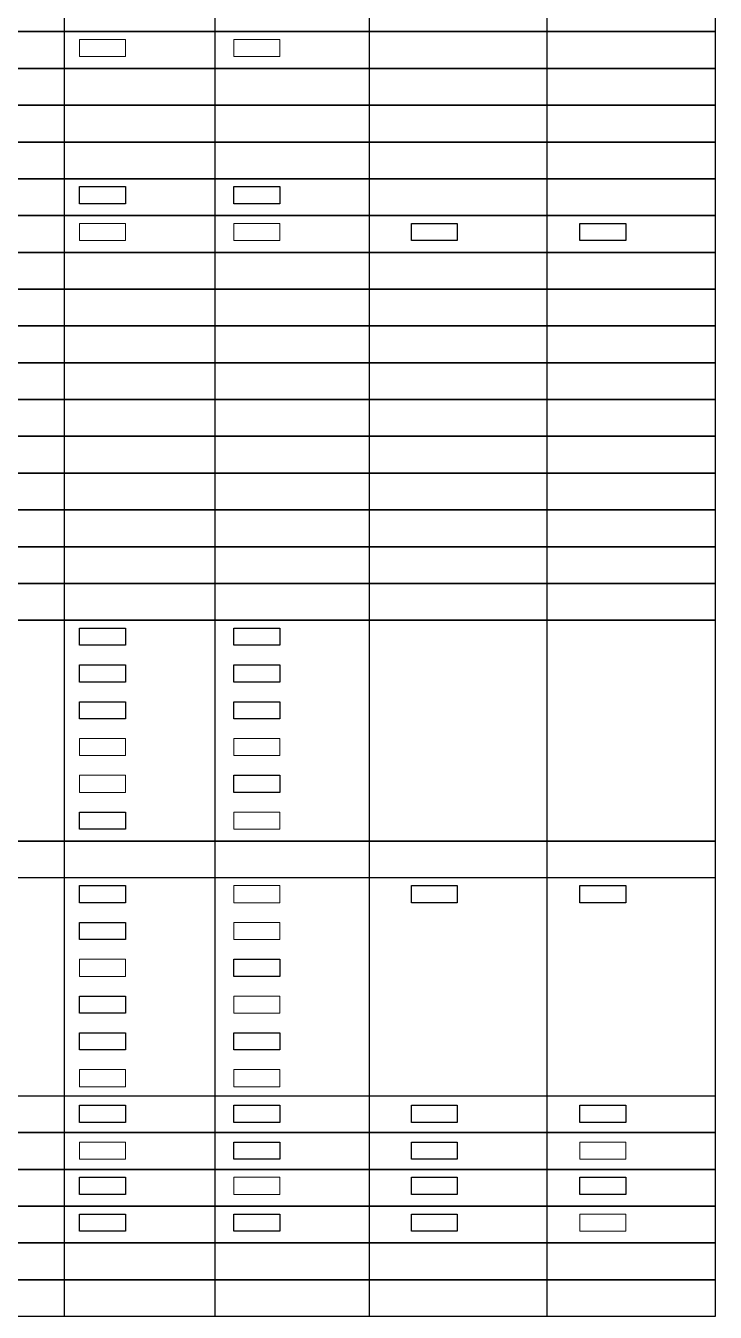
# Model space of a CAD drawing. Header units: feet. Extents: x 46032 to 46387, y 203603 to 203882.
# Drawn here: x 46177.2 to 46225.6, y 203701.3 to 203791.7 of the extents above; entities that cross this region are included whole.
import ezdxf

# ---------------------------------------------------------------- set-up
doc = ezdxf.new("R2010")
doc.units = ezdxf.units.FT
doc.header["$MEASUREMENT"] = 0
for name, color, linetype, true_color, plot in [('BLK_1_FLR_-1_CARPET_AREA', 25, 'Continuous', 0x995f4c, False), ('BLK_1_FLR_-1_LIFT_1', 25, 'Continuous', 0x995f4c, False), ('BLK_1_FLR_3_CARPET_AREA', 25, 'Continuous', 0x995f4c, False), ('BLK_1_FLR_4_COURTYARD_INNER', 25, 'Continuous', 0x995f4c, False), ('BLK_1_FLR_4_CRPT_AREA_DEDUCT', 25, 'Continuous', 0x995f4c, False)]:
    doc.layers.add(name, color=color, linetype=linetype, true_color=true_color, plot=plot)
for name, color, linetype, plot in [('BLK_1_FLR_-1_COURTYARD_INNER', 4, 'Continuous', False), ('BLK_1_FLR_-1_CRPT_AREA_DEDUCT', 4, 'Continuous', False), ('BLK_1_FLR_-1_ROOM_1_LIGHT_VENTILATION_1', 7, 'Continuous', False), ('BLK_1_FLR_-1_VENTILATION_SHAFT', 7, 'Continuous', False), ('BLK_1_FLR_-2_CARPET_AREA', 4, 'Continuous', False), ('BLK_1_FLR_-2_LIFT_1', 4, 'Continuous', False), ('BLK_1_FLR_-2_ROOM_1_LIGHT_VENTILATION_1', 70, 'Continuous', False), ('BLK_1_FLR_-2_VENTILATION_SHAFT', 4, 'Continuous', False), ('BLK_1_FLR_3_COURTYARD_INNER', 7, 'Continuous', False), ('BLK_1_FLR_3_KITCHEN', 7, 'Continuous', False), ('BLK_1_FLR_3_REGULAR_ROOM_2', 4, 'Continuous', False), ('BLK_1_FLR_3_REGULAR_ROOM_3', 7, 'Continuous', False), ('BLK_1_FLR_3_REGULAR_ROOM_6', 4, 'Continuous', False), ('BLK_1_FLR_3_ROOM_1_LIGHT_VENTILATION_1', 4, 'Continuous', False), ('BLK_1_FLR_3_ROOM_2_LIGHT_VENTILATION_2', 1, 'Continuous', False), ('BLK_1_FLR_3_ROOM_4_LIGHT_VENTILATION_4', 1, 'Continuous', False), ('BLK_1_FLR_3_ROOM_5_LIGHT_VENTILATION_5', 1, 'Continuous', False), ('BLK_1_FLR_3_VENTILATION_SHAFT', 4, 'Continuous', False), ('BLK_1_FLR_4_CARPET_AREA', 4, 'Continuous', False), ('BLK_1_FLR_4_KITCHEN', 7, 'Continuous', False), ('BLK_1_FLR_4_REGULAR_ROOM_1', 7, 'Continuous', False), ('BLK_1_FLR_4_REGULAR_ROOM_2', 7, 'Continuous', False), ('BLK_1_FLR_4_REGULAR_ROOM_3', 4, 'Continuous', False), ('BLK_1_FLR_4_REGULAR_ROOM_5', 4, 'Continuous', False), ('BLK_1_FLR_4_ROOM_3_LIGHT_VENTILATION_3', 7, 'Continuous', False), ('BLK_1_FLR_4_ROOM_5_LIGHT_VENTILATION_5', 7, 'Continuous', False)]:
    doc.layers.add(name, color=color, linetype=linetype, plot=plot)
for name, color, linetype, lineweight in [('BLK_1_FLR_-2_COURTYARD_INNER', 7, 'Continuous', 0), ('BLK_1_FLR_-2_CRPT_AREA_DEDUCT', 7, 'Continuous', 0), ('BLK_1_FLR_3_CHAJJA', 7, 'Continuous', 0), ('BLK_1_FLR_3_CRPT_AREA_DEDUCT', 7, 'Continuous', 0), ('BLK_1_FLR_3_LIFT_1', 7, 'Continuous', 0), ('BLK_1_FLR_3_REGULAR_ROOM', 7, 'Continuous', 0), ('BLK_1_FLR_3_REGULAR_ROOM_5', 7, 'Continuous', 0), ('BLK_1_FLR_3_ROOM_3_LIGHT_VENTILATION_3', 7, 'Continuous', 0), ('BLK_1_FLR_3_ROOM_6_LIGHT_VENTILATION_6', 7, 'Continuous', 0), ('BLK_1_FLR_4_CHAJJA', 7, 'Continuous', 0), ('BLK_1_FLR_4_LIFT_1', 7, 'Continuous', 0), ('BLK_1_FLR_4_REGULAR_ROOM_4', 7, 'Continuous', 0), ('BLK_1_FLR_4_REGULAR_ROOM_6', 7, 'Continuous', 0), ('BLK_1_FLR_4_ROOM_1_LIGHT_VENTILATION_1', 7, 'Continuous', 0), ('BLK_1_FLR_4_ROOM_2_LIGHT_VENTILATION_2', 7, 'Continuous', 0), ('BLK_1_FLR_4_ROOM_4_LIGHT_VENTILATION_4', 7, 'Continuous', 0), ('BLK_1_FLR_4_ROOM_6_LIGHT_VENTILATION_6', 7, 'Continuous', 0), ('BLK_1_FLR_4_VENTILATION_SHAFT', 7, 'Continuous', 0)]:
    doc.layers.add(name, color=color, linetype=linetype, lineweight=lineweight)
doc.layers.add('BLK_1_FLR_3_REGULAR_ROOM_1', color=7, linetype='Continuous')

msp = doc.modelspace()

# ---------------------------------------------------------------- linework, layer by layer
for p, q in [((46179.912, 203793.823), (46179.912, 203791.24)), ((46190.485, 203793.823), (46190.485, 203791.24)), ((46201.309, 203793.823), (46201.309, 203791.24)), ((46213.77, 203793.823), (46213.77, 203791.24)), ((46179.912, 203791.24), (46179.912, 203788.657)), ((46190.485, 203791.24), (46190.485, 203788.657)), ((46201.309, 203791.24), (46201.309, 203788.657)), ((46213.77, 203791.24), (46213.77, 203788.657)), ((46179.912, 203788.657), (46179.912, 203786.075)), ((46190.485, 203788.657), (46190.485, 203786.075)), ((46201.309, 203788.657), (46201.309, 203786.075)), ((46213.77, 203788.657), (46213.77, 203786.075)), ((46179.912, 203786.075), (46179.912, 203783.492)), ((46190.485, 203786.075), (46190.485, 203783.492)), ((46201.309, 203786.075), (46201.309, 203783.492)), ((46213.77, 203786.075), (46213.77, 203783.492)), ((46179.912, 203783.492), (46179.912, 203780.91)), ((46190.485, 203783.492), (46190.485, 203780.91)), ((46201.309, 203783.492), (46201.309, 203780.91)), ((46213.77, 203783.492), (46213.77, 203780.91)), ((46179.912, 203780.91), (46179.912, 203778.327)), ((46190.485, 203780.91), (46190.485, 203778.327)), ((46201.309, 203780.91), (46201.309, 203778.327)), ((46213.77, 203780.91), (46213.77, 203778.327)), ((46179.912, 203778.327), (46179.912, 203775.744)), ((46190.485, 203778.327), (46190.485, 203775.744)), ((46201.309, 203778.327), (46201.309, 203775.744)), ((46213.77, 203778.327), (46213.77, 203775.744)), ((46179.912, 203775.744), (46179.912, 203773.162)), ((46190.485, 203775.744), (46190.485, 203773.162)), ((46201.309, 203775.744), (46201.309, 203773.162)), ((46213.77, 203775.744), (46213.77, 203773.162)), ((46179.912, 203773.162), (46179.912, 203770.579)), ((46190.485, 203773.162), (46190.485, 203770.579)), ((46201.309, 203773.162), (46201.309, 203770.579)), ((46213.77, 203773.162), (46213.77, 203770.579)), ((46179.912, 203770.579), (46179.912, 203767.997)), ((46190.485, 203770.579), (46190.485, 203767.997)), ((46201.309, 203770.579), (46201.309, 203767.997)), ((46213.77, 203770.579), (46213.77, 203767.997)), ((46179.912, 203767.997), (46179.912, 203765.414)), ((46190.485, 203767.997), (46190.485, 203765.414)), ((46201.309, 203767.997), (46201.309, 203765.414)), ((46213.77, 203767.997), (46213.77, 203765.414)), ((46179.912, 203765.414), (46179.912, 203762.832)), ((46190.485, 203765.414), (46190.485, 203762.832)), ((46201.309, 203765.414), (46201.309, 203762.832)), ((46213.77, 203765.414), (46213.77, 203762.832)), ((46179.912, 203762.832), (46179.912, 203760.249)), ((46190.485, 203762.832), (46190.485, 203760.249)), ((46201.309, 203762.832), (46201.309, 203760.249)), ((46213.77, 203762.832), (46213.77, 203760.249)), ((46179.912, 203760.249), (46179.912, 203757.666)), ((46190.485, 203760.249), (46190.485, 203757.666)), ((46201.309, 203760.249), (46201.309, 203757.666)), ((46213.77, 203760.249), (46213.77, 203757.666)), ((46179.912, 203757.666), (46179.912, 203755.084)), ((46190.485, 203757.666), (46190.485, 203755.084)), ((46201.309, 203757.666), (46201.309, 203755.084)), ((46213.77, 203757.666), (46213.77, 203755.084)), ((46179.912, 203755.084), (46179.912, 203752.501)), ((46190.485, 203755.084), (46190.485, 203752.501)), ((46201.309, 203755.084), (46201.309, 203752.501)), ((46213.77, 203755.084), (46213.77, 203752.501)), ((46179.912, 203752.501), (46179.912, 203749.919)), ((46190.485, 203752.501), (46190.485, 203749.919)), ((46201.309, 203752.501), (46201.309, 203749.919)), ((46213.77, 203752.501), (46213.77, 203749.919)), ((46179.912, 203749.919), (46179.912, 203747.336)), ((46190.485, 203749.919), (46190.485, 203747.336)), ((46201.309, 203749.919), (46201.309, 203747.336)), ((46213.77, 203749.919), (46213.77, 203747.336)), ((46179.912, 203747.336), (46179.912, 203744.754)), ((46190.485, 203747.336), (46190.485, 203744.754)), ((46201.309, 203747.336), (46201.309, 203744.754)), ((46213.77, 203747.336), (46213.77, 203744.754)), ((46225.597, 203747.336), (46225.597, 203731.841)), ((46179.912, 203744.754), (46179.912, 203731.841)), ((46190.485, 203744.754), (46190.485, 203731.841)), ((46201.309, 203744.754), (46201.309, 203731.841)), ((46213.77, 203744.754), (46213.77, 203731.841)), ((46179.912, 203731.841), (46179.912, 203729.258)), ((46179.912, 203731.841), (46179.912, 203716.535)), ((46190.485, 203731.841), (46190.485, 203729.258)), ((46190.485, 203731.841), (46190.485, 203716.535)), ((46201.309, 203731.841), (46201.309, 203729.258)), ((46201.309, 203731.841), (46201.309, 203716.535)), ((46213.77, 203731.841), (46213.77, 203729.258)), ((46213.77, 203731.841), (46213.77, 203716.535)), ((46225.597, 203731.841), (46225.597, 203716.535)), ((46179.912, 203729.258), (46179.912, 203726.676)), ((46190.485, 203729.258), (46190.485, 203726.676)), ((46201.309, 203729.258), (46201.309, 203726.676)), ((46213.77, 203729.258), (46213.77, 203726.676)), ((46179.912, 203716.535), (46179.912, 203711.37)), ((46190.485, 203716.535), (46190.485, 203711.37)), ((46201.309, 203716.535), (46201.309, 203711.37)), ((46213.77, 203716.535), (46213.77, 203711.37)), ((46179.912, 203711.37), (46179.912, 203708.788)), ((46179.912, 203711.37), (46179.912, 203708.788)), ((46190.485, 203711.37), (46190.485, 203708.788)), ((46190.485, 203711.37), (46190.485, 203708.788)), ((46201.309, 203711.37), (46201.309, 203708.788)), ((46201.309, 203711.37), (46201.309, 203708.788)), ((46213.77, 203711.37), (46213.77, 203708.788)), ((46213.77, 203711.37), (46213.77, 203708.788)), ((46179.912, 203708.788), (46179.912, 203706.205)), ((46190.485, 203708.788), (46190.485, 203706.205)), ((46201.309, 203708.788), (46201.309, 203706.205)), ((46213.77, 203708.788), (46213.77, 203706.205)), ((46179.912, 203706.205), (46179.912, 203703.623)), ((46190.485, 203706.205), (46190.485, 203703.623)), ((46201.309, 203706.205), (46201.309, 203703.623)), ((46213.77, 203706.205), (46213.77, 203703.623)), ((46179.912, 203703.623), (46179.912, 203701.04)), ((46190.485, 203703.623), (46190.485, 203701.04)), ((46201.309, 203703.623), (46201.309, 203701.04)), ((46213.77, 203703.623), (46213.77, 203701.04))]:
    msp.add_line(p, q)
for points in [[(46032.006, 203793.823), (46225.597, 203793.823), (46225.597, 203791.24), (46032.006, 203791.24), (46032.006, 203793.823)], [(46032.006, 203791.24), (46225.597, 203791.24), (46225.597, 203788.657), (46032.006, 203788.657), (46032.006, 203791.24)], [(46032.006, 203788.657), (46225.597, 203788.657), (46225.597, 203786.075), (46032.006, 203786.075), (46032.006, 203788.657)], [(46032.006, 203786.075), (46225.597, 203786.075), (46225.597, 203783.492), (46032.006, 203783.492), (46032.006, 203786.075)], [(46032.006, 203783.492), (46225.597, 203783.492), (46225.597, 203780.91), (46032.006, 203780.91), (46032.006, 203783.492)], [(46032.006, 203780.91), (46225.597, 203780.91), (46225.597, 203778.327), (46032.006, 203778.327), (46032.006, 203780.91)], [(46032.006, 203778.327), (46225.597, 203778.327), (46225.597, 203775.744), (46032.006, 203775.744), (46032.006, 203778.327)], [(46032.006, 203775.744), (46225.597, 203775.744), (46225.597, 203773.162), (46032.006, 203773.162), (46032.006, 203775.744)], [(46032.006, 203773.162), (46225.597, 203773.162), (46225.597, 203770.579), (46032.006, 203770.579), (46032.006, 203773.162)], [(46032.006, 203752.501), (46225.597, 203752.501), (46225.597, 203749.919), (46032.006, 203749.919), (46032.006, 203752.501)], [(46032.006, 203734.423), (46225.597, 203734.423), (46225.597, 203731.841), (46032.006, 203731.841), (46032.006, 203734.423)], [(46032.006, 203716.535), (46225.597, 203716.535), (46225.597, 203713.953), (46032.006, 203713.953), (46032.006, 203716.535)]]:
    msp.add_lwpolyline(points, close=True)
for points in [[(46032.878, 203767.997), (46032.006, 203767.997), (46032.006, 203770.579), (46225.597, 203770.579), (46225.597, 203767.997), (46082.878, 203767.997)], [(46082.878, 203767.997), (46225.597, 203767.997), (46225.597, 203765.414), (46082.878, 203765.414)], [(46082.878, 203765.414), (46225.597, 203765.414), (46225.597, 203762.832), (46082.878, 203762.832)], [(46082.878, 203762.832), (46225.597, 203762.832), (46225.597, 203760.249), (46032.006, 203760.249), (46032.006, 203762.832), (46032.878, 203762.832)], [(46032.878, 203757.666), (46032.006, 203757.666), (46032.006, 203760.249), (46225.597, 203760.249), (46225.597, 203757.666), (46082.878, 203757.666)], [(46082.878, 203757.666), (46225.597, 203757.666), (46225.597, 203755.084), (46082.878, 203755.084)], [(46082.878, 203755.084), (46225.597, 203755.084), (46225.597, 203752.501), (46032.006, 203752.501), (46032.006, 203755.084), (46032.878, 203755.084)], [(46032.878, 203747.336), (46032.006, 203747.336), (46032.006, 203749.919), (46225.597, 203749.919), (46225.597, 203747.336)], [(46225.597, 203737.006), (46225.597, 203734.423), (46032.006, 203734.423), (46032.006, 203737.006), (46032.878, 203737.006)], [(46032.006, 203711.37), (46032.006, 203713.953), (46225.597, 203713.953), (46225.597, 203711.37), (46083.562, 203711.37)], [(46032.006, 203711.37), (46225.597, 203711.37), (46225.597, 203708.788), (46032.006, 203708.788), (46032.006, 203711.37), (46032.006, 203711.37)], [(46032.006, 203706.205), (46032.006, 203708.788), (46225.597, 203708.788), (46225.597, 203706.205), (46128.861, 203706.205)], [(46128.861, 203706.205), (46225.597, 203706.205), (46225.597, 203703.623), (46032.006, 203703.623), (46032.006, 203706.205), (46032.006, 203706.205)], [(46032.006, 203701.04), (46032.006, 203703.623), (46225.597, 203703.623), (46225.597, 203701.04), (46083.562, 203701.04)]]:
    msp.add_lwpolyline(points)
at = {"layer": 'BLK_1_FLR_-1_CARPET_AREA', "color": 25}
msp.add_lwpolyline([(46204.275, 203715.873), (46207.496, 203715.873), (46207.496, 203714.672), (46204.275, 203714.672)], close=True, dxfattribs=at)
at = {"layer": 'BLK_1_FLR_-1_COURTYARD_INNER', "color": 7}
msp.add_lwpolyline([(46204.275, 203708.236), (46207.496, 203708.236), (46207.496, 203707.035), (46204.275, 203707.035)], close=True, dxfattribs=at)
at = {"layer": 'BLK_1_FLR_-1_CRPT_AREA_DEDUCT', "color": 25}
msp.add_lwpolyline([(46204.275, 203713.291), (46207.496, 203713.291), (46207.496, 203712.089), (46204.275, 203712.089)], close=True, dxfattribs=at)
at = {"layer": 'BLK_1_FLR_-1_LIFT_1', "color": 114, "true_color": 0x139b48}
msp.add_lwpolyline([(46204.275, 203777.776), (46207.496, 203777.776), (46207.496, 203776.575), (46204.275, 203776.575)], close=True, dxfattribs=at)
at = {"layer": 'BLK_1_FLR_-1_ROOM_1_LIGHT_VENTILATION_1', "color": 114, "true_color": 0x139b48}
msp.add_lwpolyline([(46204.275, 203731.29), (46207.496, 203731.29), (46207.496, 203730.088), (46204.275, 203730.088)], close=True, dxfattribs=at)
at = {"layer": 'BLK_1_FLR_-1_VENTILATION_SHAFT', "color": 7}
msp.add_lwpolyline([(46204.275, 203710.819), (46207.496, 203710.819), (46207.496, 203709.618), (46204.275, 203709.618)], close=True, dxfattribs=at)
at = {"layer": 'BLK_1_FLR_-2_CARPET_AREA', "color": 25}
msp.add_lwpolyline([(46216.102, 203715.873), (46219.322, 203715.873), (46219.322, 203714.672), (46216.102, 203714.672)], close=True, dxfattribs=at)
at = {"layer": 'BLK_1_FLR_-2_COURTYARD_INNER', "color": 7}
msp.add_lwpolyline([(46216.102, 203708.236), (46219.322, 203708.236), (46219.322, 203707.035), (46216.102, 203707.035)], close=True, dxfattribs=at)
at = {"layer": 'BLK_1_FLR_-2_CRPT_AREA_DEDUCT', "color": 25}
msp.add_lwpolyline([(46216.102, 203713.291), (46219.322, 203713.291), (46219.322, 203712.089), (46216.102, 203712.089)], close=True, dxfattribs=at)
at = {"layer": 'BLK_1_FLR_-2_LIFT_1', "color": 114, "true_color": 0x139b48}
msp.add_lwpolyline([(46216.102, 203777.776), (46219.322, 203777.776), (46219.322, 203776.575), (46216.102, 203776.575)], close=True, dxfattribs=at)
at = {"layer": 'BLK_1_FLR_-2_ROOM_1_LIGHT_VENTILATION_1', "color": 114, "true_color": 0x139b48}
msp.add_lwpolyline([(46216.102, 203731.29), (46219.322, 203731.29), (46219.322, 203730.088), (46216.102, 203730.088)], close=True, dxfattribs=at)
at = {"layer": 'BLK_1_FLR_-2_VENTILATION_SHAFT', "color": 7}
msp.add_lwpolyline([(46216.102, 203710.819), (46219.322, 203710.819), (46219.322, 203709.618), (46216.102, 203709.618)], close=True, dxfattribs=at)
at = {"layer": 'BLK_1_FLR_3_CARPET_AREA', "color": 25}
msp.add_lwpolyline([(46180.99, 203715.873), (46184.21, 203715.873), (46184.21, 203714.672), (46180.99, 203714.672)], close=True, dxfattribs=at)
at = {"layer": 'BLK_1_FLR_3_CHAJJA'}
msp.add_lwpolyline([(46180.99, 203790.689), (46184.21, 203790.689), (46184.21, 203789.488), (46180.99, 203789.488)], close=True, dxfattribs=at)
at = {"layer": 'BLK_1_FLR_3_COURTYARD_INNER', "color": 7}
msp.add_lwpolyline([(46180.99, 203708.236), (46184.21, 203708.236), (46184.21, 203707.035), (46180.99, 203707.035)], close=True, dxfattribs=at)
at = {"layer": 'BLK_1_FLR_3_CRPT_AREA_DEDUCT', "color": 25}
msp.add_lwpolyline([(46180.99, 203713.291), (46184.21, 203713.291), (46184.21, 203712.089), (46180.99, 203712.089)], close=True, dxfattribs=at)
at = {"layer": 'BLK_1_FLR_3_KITCHEN', "color": 1}
msp.add_lwpolyline([(46180.99, 203780.358), (46184.21, 203780.358), (46184.21, 203779.157), (46180.99, 203779.157)], close=True, dxfattribs=at)
at = {"layer": 'BLK_1_FLR_3_LIFT_1', "color": 114, "true_color": 0x139b48}
msp.add_lwpolyline([(46180.99, 203777.776), (46184.21, 203777.776), (46184.21, 203776.575), (46180.99, 203776.575)], close=True, dxfattribs=at)
at = {"layer": 'BLK_1_FLR_3_REGULAR_ROOM', "color": 1}
msp.add_lwpolyline([(46180.99, 203741.62), (46184.21, 203741.62), (46184.21, 203740.419), (46180.99, 203740.419)], close=True, dxfattribs=at)
at = {"layer": 'BLK_1_FLR_3_REGULAR_ROOM_1', "color": 1}
msp.add_lwpolyline([(46180.99, 203749.368), (46184.21, 203749.368), (46184.21, 203748.166), (46180.99, 203748.166)], close=True, dxfattribs=at)
at = {"layer": 'BLK_1_FLR_3_REGULAR_ROOM_2', "color": 1}
msp.add_lwpolyline([(46180.99, 203746.785), (46184.21, 203746.785), (46184.21, 203745.584), (46180.99, 203745.584)], close=True, dxfattribs=at)
at = {"layer": 'BLK_1_FLR_3_REGULAR_ROOM_3', "color": 1}
msp.add_lwpolyline([(46180.99, 203744.202), (46184.21, 203744.202), (46184.21, 203743.001), (46180.99, 203743.001)], close=True, dxfattribs=at)
at = {"layer": 'BLK_1_FLR_3_REGULAR_ROOM_5', "color": 1}
msp.add_lwpolyline([(46180.99, 203739.037), (46184.21, 203739.037), (46184.21, 203737.836), (46180.99, 203737.836)], close=True, dxfattribs=at)
at = {"layer": 'BLK_1_FLR_3_REGULAR_ROOM_6', "color": 1}
msp.add_lwpolyline([(46180.99, 203736.455), (46184.21, 203736.455), (46184.21, 203735.254), (46180.99, 203735.254)], close=True, dxfattribs=at)
at = {"layer": 'BLK_1_FLR_3_ROOM_1_LIGHT_VENTILATION_1', "color": 114, "true_color": 0x139b48}
msp.add_lwpolyline([(46180.99, 203731.29), (46184.21, 203731.29), (46184.21, 203730.088), (46180.99, 203730.088)], close=True, dxfattribs=at)
at = {"layer": 'BLK_1_FLR_3_ROOM_2_LIGHT_VENTILATION_2', "color": 114, "true_color": 0x139b48}
msp.add_lwpolyline([(46180.99, 203728.707), (46184.21, 203728.707), (46184.21, 203727.506), (46180.99, 203727.506)], close=True, dxfattribs=at)
at = {"layer": 'BLK_1_FLR_3_ROOM_3_LIGHT_VENTILATION_3', "color": 114, "true_color": 0x139b48}
msp.add_lwpolyline([(46180.99, 203726.124), (46184.21, 203726.124), (46184.21, 203724.923), (46180.99, 203724.923)], close=True, dxfattribs=at)
at = {"layer": 'BLK_1_FLR_3_ROOM_4_LIGHT_VENTILATION_4', "color": 114, "true_color": 0x139b48}
msp.add_lwpolyline([(46180.99, 203723.542), (46184.21, 203723.542), (46184.21, 203722.341), (46180.99, 203722.341)], close=True, dxfattribs=at)
at = {"layer": 'BLK_1_FLR_3_ROOM_5_LIGHT_VENTILATION_5', "color": 114, "true_color": 0x139b48}
msp.add_lwpolyline([(46180.99, 203720.959), (46184.21, 203720.959), (46184.21, 203719.758), (46180.99, 203719.758)], close=True, dxfattribs=at)
at = {"layer": 'BLK_1_FLR_3_ROOM_6_LIGHT_VENTILATION_6', "color": 114, "true_color": 0x139b48}
msp.add_lwpolyline([(46180.99, 203718.377), (46184.21, 203718.377), (46184.21, 203717.176), (46180.99, 203717.176)], close=True, dxfattribs=at)
at = {"layer": 'BLK_1_FLR_3_VENTILATION_SHAFT', "color": 7}
msp.add_lwpolyline([(46180.99, 203710.819), (46184.21, 203710.819), (46184.21, 203709.618), (46180.99, 203709.618)], close=True, dxfattribs=at)
at = {"layer": 'BLK_1_FLR_4_CARPET_AREA', "color": 25}
msp.add_lwpolyline([(46191.814, 203715.873), (46195.035, 203715.873), (46195.035, 203714.672), (46191.814, 203714.672)], close=True, dxfattribs=at)
at = {"layer": 'BLK_1_FLR_4_CHAJJA'}
msp.add_lwpolyline([(46191.814, 203790.689), (46195.035, 203790.689), (46195.035, 203789.488), (46191.814, 203789.488)], close=True, dxfattribs=at)
at = {"layer": 'BLK_1_FLR_4_COURTYARD_INNER', "color": 7}
msp.add_lwpolyline([(46191.814, 203708.236), (46195.035, 203708.236), (46195.035, 203707.035), (46191.814, 203707.035)], close=True, dxfattribs=at)
at = {"layer": 'BLK_1_FLR_4_CRPT_AREA_DEDUCT', "color": 25}
msp.add_lwpolyline([(46191.814, 203713.291), (46195.035, 203713.291), (46195.035, 203712.089), (46191.814, 203712.089)], close=True, dxfattribs=at)
at = {"layer": 'BLK_1_FLR_4_KITCHEN', "color": 1}
msp.add_lwpolyline([(46191.814, 203780.358), (46195.035, 203780.358), (46195.035, 203779.157), (46191.814, 203779.157)], close=True, dxfattribs=at)
at = {"layer": 'BLK_1_FLR_4_LIFT_1', "color": 114, "true_color": 0x139b48}
msp.add_lwpolyline([(46191.814, 203777.776), (46195.035, 203777.776), (46195.035, 203776.575), (46191.814, 203776.575)], close=True, dxfattribs=at)
at = {"layer": 'BLK_1_FLR_4_REGULAR_ROOM_1', "color": 1}
msp.add_lwpolyline([(46191.814, 203749.368), (46195.035, 203749.368), (46195.035, 203748.166), (46191.814, 203748.166)], close=True, dxfattribs=at)
at = {"layer": 'BLK_1_FLR_4_REGULAR_ROOM_2', "color": 1}
msp.add_lwpolyline([(46191.814, 203746.785), (46195.035, 203746.785), (46195.035, 203745.584), (46191.814, 203745.584)], close=True, dxfattribs=at)
at = {"layer": 'BLK_1_FLR_4_REGULAR_ROOM_3', "color": 1}
msp.add_lwpolyline([(46191.814, 203744.202), (46195.035, 203744.202), (46195.035, 203743.001), (46191.814, 203743.001)], close=True, dxfattribs=at)
at = {"layer": 'BLK_1_FLR_4_REGULAR_ROOM_4', "color": 1}
msp.add_lwpolyline([(46191.814, 203741.62), (46195.035, 203741.62), (46195.035, 203740.419), (46191.814, 203740.419)], close=True, dxfattribs=at)
at = {"layer": 'BLK_1_FLR_4_REGULAR_ROOM_5', "color": 1}
msp.add_lwpolyline([(46191.814, 203739.037), (46195.035, 203739.037), (46195.035, 203737.836), (46191.814, 203737.836)], close=True, dxfattribs=at)
at = {"layer": 'BLK_1_FLR_4_REGULAR_ROOM_6', "color": 1}
msp.add_lwpolyline([(46191.814, 203736.455), (46195.035, 203736.455), (46195.035, 203735.254), (46191.814, 203735.254)], close=True, dxfattribs=at)
at = {"layer": 'BLK_1_FLR_4_ROOM_1_LIGHT_VENTILATION_1', "color": 114, "true_color": 0x139b48}
msp.add_lwpolyline([(46191.814, 203731.29), (46195.035, 203731.29), (46195.035, 203730.088), (46191.814, 203730.088)], close=True, dxfattribs=at)
at = {"layer": 'BLK_1_FLR_4_ROOM_2_LIGHT_VENTILATION_2', "color": 114, "true_color": 0x139b48}
msp.add_lwpolyline([(46191.814, 203728.707), (46195.035, 203728.707), (46195.035, 203727.506), (46191.814, 203727.506)], close=True, dxfattribs=at)
at = {"layer": 'BLK_1_FLR_4_ROOM_3_LIGHT_VENTILATION_3', "color": 114, "true_color": 0x139b48}
msp.add_lwpolyline([(46191.814, 203726.124), (46195.035, 203726.124), (46195.035, 203724.923), (46191.814, 203724.923)], close=True, dxfattribs=at)
at = {"layer": 'BLK_1_FLR_4_ROOM_4_LIGHT_VENTILATION_4', "color": 114, "true_color": 0x139b48}
msp.add_lwpolyline([(46191.814, 203723.542), (46195.035, 203723.542), (46195.035, 203722.341), (46191.814, 203722.341)], close=True, dxfattribs=at)
at = {"layer": 'BLK_1_FLR_4_ROOM_5_LIGHT_VENTILATION_5', "color": 114, "true_color": 0x139b48}
msp.add_lwpolyline([(46191.814, 203720.959), (46195.035, 203720.959), (46195.035, 203719.758), (46191.814, 203719.758)], close=True, dxfattribs=at)
at = {"layer": 'BLK_1_FLR_4_ROOM_6_LIGHT_VENTILATION_6', "color": 114, "true_color": 0x139b48}
msp.add_lwpolyline([(46191.814, 203718.377), (46195.035, 203718.377), (46195.035, 203717.176), (46191.814, 203717.176)], close=True, dxfattribs=at)
at = {"layer": 'BLK_1_FLR_4_VENTILATION_SHAFT', "color": 7}
msp.add_lwpolyline([(46191.814, 203710.819), (46195.035, 203710.819), (46195.035, 203709.618), (46191.814, 203709.618)], close=True, dxfattribs=at)

doc.saveas('drawing.dxf')
